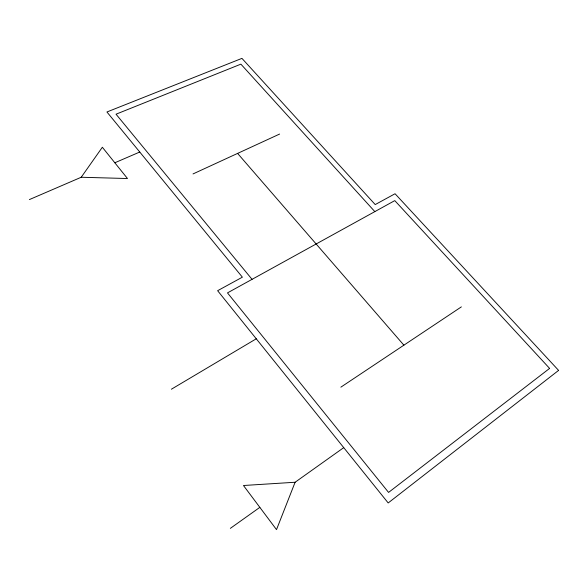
<?xml version="1.0" encoding="UTF-8"?>
<svg xmlns="http://www.w3.org/2000/svg" width="588" height="588" viewBox="0 0 588 588"><rect width="100%" height="100%" fill="white"/><g stroke="black" fill="none" stroke-linecap="round" stroke-linejoin="round"><path stroke-width="0.88" d="M295.11 482.248L276.507 529.626L243.469 485.504L295.11 482.248L343.737 447.63M81.218 177.253L102.349 147.25L127.486 178.531L81.218 177.253L29.4 199.582M230.342 528.362L259.837 507.363M340.856 387.169L461.367 306.877M171.387 389.219L256.265 338.791M193.026 173.93L279.609 134.057M114.822 162.773L139.76 152.027M374.835 211.614L240.889 64.151L116.027 114.197L252.046 279.344M237.596 153.402L403.89 345.171M558.6 370.396L388.19 502.953L217.626 290.7L242.381 277.176L106.928 111.985L241.94 58.374L375.217 204.58L395.055 193.746L558.6 370.396M549.604 368.404L388.572 492.421L227.49 292.89L394.783 200.611L549.604 368.404"/></g></svg>
